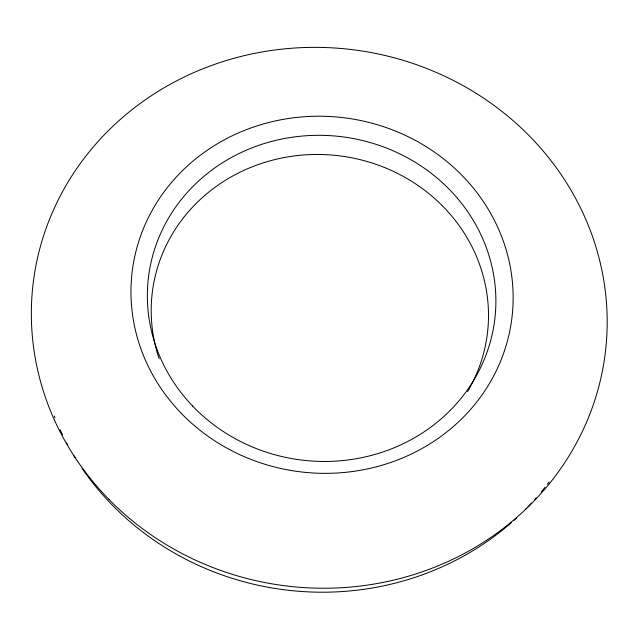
<?xml version="1.0" encoding="UTF-8"?>
<svg xmlns="http://www.w3.org/2000/svg" width="639" height="639" viewBox="0 0 639 639"><rect width="100%" height="100%" fill="white"/><g stroke="black" fill="none" stroke-linecap="round" stroke-linejoin="round"><path stroke-width="0.96" d="M549.165 481.91A281.935 265.105 6.9 0 1 547.391 484.25M544.979 487.349A281.935 265.105 6.9 0 1 541.257 491.95M536.113 497.981A281.935 265.105 6.9 0 1 534.787 499.466M531.44 503.149A281.935 265.105 6.9 0 1 528.006 506.775M526.616 508.213A281.935 265.105 6.9 0 1 525.218 509.634M516.568 517.957A281.935 265.105 6.9 0 1 513.612 520.641M511.36 522.63A281.935 265.105 6.9 0 1 82.143 468.427M75.059 457.532A281.935 265.105 6.9 0 1 74.02 455.831M67.566 444.576A281.935 265.105 6.9 0 1 66.624 442.819M62.566 434.863A281.935 265.105 6.9 0 1 60.026 429.512M54.986 417.834A281.935 265.105 6.9 0 1 54.267 416.029M159.143 358.791A168.8 158.376 6.9 0 1 336.298 155.469A168.8 158.376 6.9 0 1 467.548 391.619M109.117 499.602A288.173 270.169 6.9 0 0 594.789 400.278A288.173 270.169 6.9 0 0 253.891 53.508A288.173 270.169 6.9 0 0 109.117 499.602M181.26 413.313A191.269 178.377 6.9 0 0 504.339 351.178A191.269 178.377 6.9 0 0 280.545 119.852A191.269 178.377 6.9 0 0 181.26 413.313M192.635 406.069A174.431 162.905 6.9 0 0 487.597 350.611A174.431 162.905 6.9 0 0 284.611 138.487A174.431 162.905 6.9 0 0 192.635 406.069"/></g></svg>
